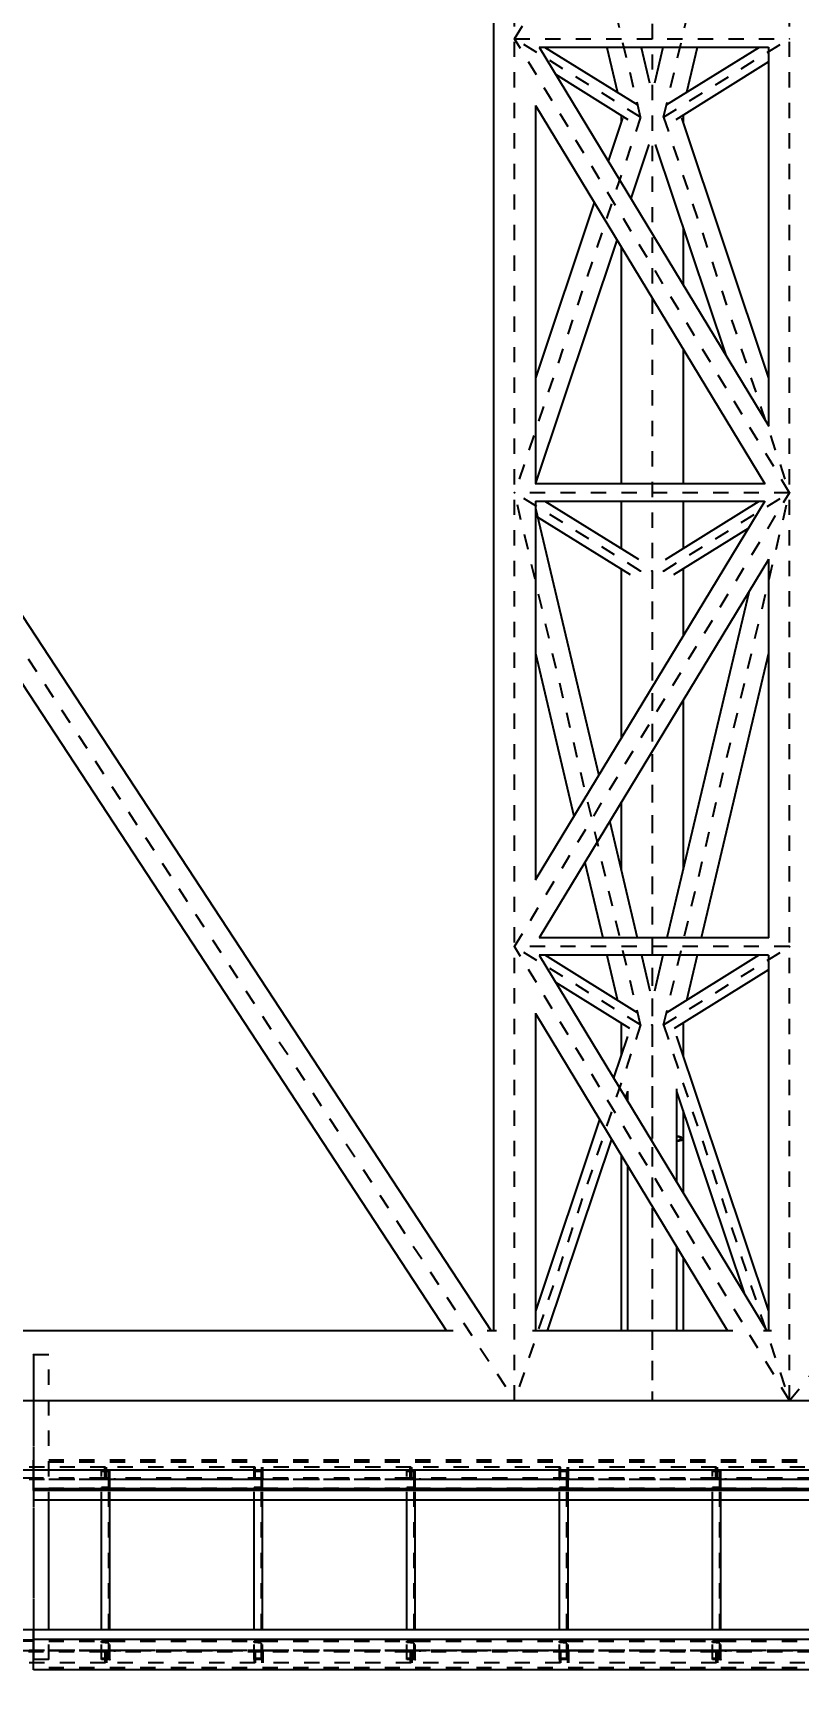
# Model space of a CAD drawing. Header units: millimetres. Extents: x 149919 to 150445, y 136651 to 136866.
# Drawn here: x 150273.11 to 150278.12, y 136805.8 to 136816.73 of the extents above; entities that cross this region are included whole.
import ezdxf

# ---------------------------------------------------------------- set-up
doc = ezdxf.new("R2010")
doc.units = ezdxf.units.MM
doc.header["$LTSCALE"] = 0.25
for name, pattern in [('CENTER', [50.8, 31.75, -6.35, 6.35, -6.35]), ('XKITLINE00', [0]), ('XKITLINE02', [4, 2, -2]), ('XKITLINE03', [6, 3, -1, 1, -1])]:
    doc.linetypes.add(name, pattern=pattern)
doc.styles.add('ROMANS', font='romans.shx')
doc.dimstyles.new('MD300', dxfattribs={"dimtxt": 2.5, "dimasz": 2.5, "dimexe": 1, "dimexo": 1, "dimgap": 0.5, "dimtad": 1, "dimdec": 1, "dimlfac": 50, "dimrnd": 0.5, "dimdsep": 46, "dimtxsty": 'ROMANS', "dimcen": 1, "dimclrd": 146, "dimclre": 146, "dimclrt": 30, "dimadec": 1, "dimazin": 2, "dimtfac": 1, "dimtdec": 1, "dimtmove": 0, "dimatfit": 1, "dimfxl": 1, "dimtolj": 1, "dimtzin": 0, "dimlwd": -1, "dimlwe": -1, "dimarcsym": 0})

# ---------------------------------------------------------------- blocks, each defined once
blk = doc.blocks.new('çatıı')
at = {"color": 8, "linetype": 'CENTER'}
for p, q in [((13625, 15740.3), (15085, 17520)), ((12370, 17380.3), (13445, 15740.3)), ((13527.5, 16580.9), (13445, 16929.1)), ((13445, 16632.2), (13625, 16929.1)), ((13542.5, 16580.9), (13625, 16929.1)), ((13445, 15740.3), (13445, 16860.1)), ((13625, 15740.3), (13625, 16860.1)), ((13535, 16802), (13535, 15911.7)), ((13527.5, 16580.9), (13445, 16632.2)), ((13445, 16632.2), (13625, 16632.2)), ((13625, 16334.9), (13445, 16632.2)), ((13542.5, 16580.9), (13625, 16632.2)), ((13527.5, 16580.9), (13445, 16334.9)), ((13542.5, 16580.9), (13625, 16334.9)), ((13445, 16037.6), (13625, 16334.9)), ((13527.5, 16283.6), (13445, 16334.9)), ((13625, 16334.9), (13445, 16334.9)), ((13527.5, 15986.3), (13445, 16334.9)), ((13542.5, 15986.3), (13625, 16334.9)), ((13542.5, 16283.6), (13625, 16334.9)), ((13535, 16283.6), (13535, 15740.3)), ((13625, 15740.3), (13445, 16037.6)), ((13527.5, 15986.3), (13445, 16037.6)), ((13625, 16037.6), (13445, 16037.6)), ((13542.5, 15986.3), (13625, 16037.6)), ((13527.5, 15986.3), (13445, 15740.3)), ((13535, 15986.3), (13535, 15740.3)), ((13542.5, 15986.3), (13625, 15740.3)), ((12370, 15740.3), (14995, 15740.3)), ((12801.8, 15740.3), (15025, 15740.3)), ((12952.5, 15740.3), (13535, 15740.3)), ((13535, 15740.3), (14355, 15740.3))]:
    blk.add_line(p, q, dxfattribs=at)
at = {"color": 8, "linetype": 'XKITLINE00'}
for p, q in [((13431.3, 16860.1), (13431.3, 15786)), ((13461.1, 16626.6), (13611.4, 16378.5)), ((13611.3, 16626.5), (13461.2, 16626.5)), ((13525.4, 16588.9), (13464.9, 16626.5)), ((13505.4, 16626.5), (13512.4, 16597)), ((13527.9, 16626.5), (13533.4, 16603.4)), ((13542, 16626.5), (13536.5, 16603.2)), ((13605.1, 16626.5), (13544.5, 16588.9)), ((13564.6, 16626.5), (13557.6, 16597)), ((13611.3, 16626.6), (13611.3, 16378.5)), ((13519.4, 16579.2), (13472, 16608.7)), ((13611.3, 16617), (13550.6, 16579.2)), ((12899.9, 16594), (13429.6, 15786)), ((13458.6, 16588.6), (13458.6, 16340.6)), ((13458.6, 16588.5), (13608.8, 16340.6)), ((13515.7, 16580.3), (13506.3, 16552.1)), ((13514.7, 16582.2), (13514.7, 16577.2)), ((13554.2, 16580.4), (13611.3, 16410)), ((13555.3, 16582.2), (13555.3, 16577.2)), ((12886, 16570.9), (13400.5, 15786)), ((13533, 16563), (13521.1, 16527.5)), ((13537, 16562.9), (13583.2, 16425)), ((13497.2, 16524.9), (13458.6, 16410)), ((13512, 16500.3), (13458.6, 16341.1)), ((13555.3, 16508.3), (13555.3, 16471.1)), ((13514.7, 16495.9), (13514.7, 16340.6)), ((13555.3, 16428.9), (13555.3, 16340.6)), ((13609, 16340.6), (13458.5, 16340.6)), ((13608.9, 16329.4), (13458.5, 16081.1)), ((13458.6, 16329.3), (13458.6, 16081.3)), ((13608.7, 16329.2), (13458.6, 16329.2)), ((13458.6, 16324.7), (13500.1, 16149.7)), ((13526.3, 16291.1), (13465, 16329.2)), ((13514.7, 16329.2), (13514.7, 16298.3)), ((13605, 16329.2), (13543.6, 16291)), ((13555.3, 16329.2), (13555.3, 16298.3)), ((13520.9, 16281), (13460, 16318.8)), ((13598, 16311.4), (13549.1, 16281)), ((13611.3, 16291.2), (13461.2, 16043.3)), ((13611.3, 16291.4), (13611.3, 16043.3)), ((13514.7, 16284.9), (13514.7, 16173.8)), ((13555.3, 16284.9), (13555.3, 16240.9)), ((13598.3, 16269.6), (13544.7, 16043.3)), ((13458.6, 16229.7), (13483.9, 16123)), ((13611.3, 16229.7), (13567.2, 16043.3)), ((13555.3, 16198.6), (13555.3, 16087.9)), ((13514.7, 16131.6), (13514.7, 16087.9)), ((13507.3, 16119.3), (13525.3, 16043.3)), ((13491.1, 16092.6), (13502.8, 16043.3)), ((13611.4, 16043.3), (13461, 16043.3)), ((13461.1, 16032.1), (13610.1, 15786)), ((13611.3, 16031.9), (13461.2, 16031.9)), ((13525.4, 15994.3), (13465, 16031.9)), ((13505.5, 16031.9), (13512.4, 16002.4)), ((13528, 16031.9), (13533.5, 16008.6)), ((13542, 16031.9), (13536.5, 16008.5)), ((13605, 16031.9), (13544.5, 15994.3)), ((13564.5, 16031.9), (13557.5, 16002.4)), ((13611.3, 16032), (13611.3, 15786)), ((13611.3, 16022.4), (13549.5, 15984)), ((13520.5, 15984), (13472, 16014.1)), ((13458.6, 15994), (13458.6, 15786)), ((13458.6, 15993.9), (13584.5, 15786)), ((13514.7, 15987.6), (13514.7, 15966.1)), ((13555.3, 15987.6), (13555.3, 15966.1)), ((13519, 15978.8), (13509.8, 15951.6)), ((13551, 15978.8), (13611.3, 15798.9)), ((13551.1, 15978.9), (13551.1, 15978.5)), ((13518.9, 15942.7), (13517.6, 15938.8)), ((13518.9, 15943), (13518.9, 15936.7)), ((13551.1, 15944.5), (13551.1, 15883.4)), ((13551.1, 15942.7), (13595.6, 15809.9)), ((13555.3, 15930.2), (13555.3, 15911.7)), ((13500.7, 15924.4), (13458.6, 15798.9)), ((13508.5, 15911.6), (13466.3, 15786)), ((13552.6, 15913.2), (13551.1, 15913.5)), ((13551.6, 15913.1), (13551.1, 15913.2)), ((13551.6, 15910.3), (13551.1, 15910.2)), ((13552.6, 15910.2), (13551.1, 15909.9)), ((13553, 15912.7), (13551.6, 15913.1)), ((13553, 15910.8), (13551.6, 15910.3)), ((13554.1, 15912.7), (13552.6, 15913.2)), ((13554.1, 15910.7), (13552.6, 15910.2)), ((13553.8, 15912.2), (13553, 15912.7)), ((13553.8, 15911.2), (13553, 15910.8)), ((13553.8, 15912.2), (13554.1, 15911.7)), ((13554.1, 15911.7), (13553.8, 15911.2)), ((13555, 15912.2), (13554.1, 15912.7)), ((13555, 15911.2), (13554.1, 15910.7)), ((13555, 15912.2), (13555.3, 15911.7)), ((13555.3, 15911.7), (13555, 15911.2)), ((13555.3, 15911.7), (13555.3, 15876.5)), ((13514.7, 15901.3), (13514.7, 15786)), ((13518.9, 15894.4), (13518.9, 15786)), ((13551.1, 15841.2), (13551.1, 15786)), ((13555.3, 15834.3), (13555.3, 15786)), ((13404.7, 15786), (12557.7, 15786)), ((13433.2, 15786), (13427.1, 15786)), ((13587.9, 15786), (13456.8, 15786)), ((13613.2, 15786), (13607.9, 15786)), ((14995, 15694.6), (12557.7, 15694.6))]:
    blk.add_line(p, q, dxfattribs=at)
at = {"color": 116, "linetype": 'XKITLINE02', "true_color": 0x136734}
for p, q in [((13140, 15770.3), (13120, 15770.3)), ((13130.3, 15570.6), (13130.3, 15770.3)), ((13140, 15570.6), (13140, 15770.3)), ((13130, 15694.6), (13130, 15701.3)), ((13730, 15701.3), (13130, 15701.3)), ((13730, 15700.4), (13130, 15700.4)), ((13730, 15699.9), (13130, 15699.9)), ((13130, 15689.4), (13074.3, 15689.4)), ((13177.2, 15688.6), (13074.3, 15688.6)), ((13176.7, 15689.4), (13075.1, 15689.4)), ((13177.2, 15696.6), (13079.6, 15696.6)), ((13171.4, 15689.4), (13171.4, 15688.6)), ((13180, 15694.6), (13174.5, 15694.6)), ((13174.5, 15693.9), (13174.5, 15694.6)), ((13174.5, 15570.6), (13174.5, 15694.6)), ((13180, 15694.6), (13174.5, 15694.6)), ((13179.3, 15693.5), (13174.5, 15693.9)), ((13176.7, 15689.4), (13176.7, 15696.6)), ((13177.2, 15688.6), (13177.2, 15696.6)), ((13275.1, 15696.6), (13177.2, 15696.6)), ((13177.2, 15688.6), (13177.2, 15696.6)), ((13280.3, 15688.6), (13177.2, 15688.6)), ((13180, 15688.6), (13177.2, 15688.6)), ((13177.8, 15689.4), (13177.8, 15696.6)), ((13280.3, 15689.4), (13177.8, 15689.4)), ((13179.3, 15570.6), (13179.3, 15694.6)), ((13179.3, 15683.6), (13179.3, 15693.5)), ((13180, 15682.6), (13180, 15694.6)), ((13180, 15590.1), (13180, 15694.6)), ((13183, 15689.4), (13183, 15688.6)), ((13376.7, 15689.4), (13274.3, 15689.4)), ((13274.3, 15689.4), (13274.3, 15688.6)), ((13377.2, 15688.6), (13274.3, 15688.6)), ((13274.5, 15688.6), (13274.5, 15696.6)), ((13280, 15694.6), (13274.5, 15694.6)), ((13274.5, 15693.9), (13274.5, 15694.6)), ((13274.5, 15570.6), (13274.5, 15694.6)), ((13280, 15694.6), (13274.5, 15694.6)), ((13279.3, 15693.5), (13274.5, 15693.9)), ((13275.1, 15689.4), (13275.1, 15696.6)), ((13279.3, 15570.6), (13279.3, 15694.6)), ((13279.3, 15683.6), (13279.3, 15693.5)), ((13377.2, 15696.6), (13279.6, 15696.6)), ((13279.6, 15689.4), (13279.6, 15696.6)), ((13280, 15682.6), (13280, 15694.6)), ((13280, 15590.1), (13280, 15694.6)), ((13280.2, 15688.6), (13280.2, 15696.6)), ((13280.3, 15689.4), (13280.3, 15688.6)), ((13371.4, 15689.4), (13371.4, 15688.6)), ((13380, 15694.6), (13374.5, 15694.6)), ((13374.5, 15693.9), (13374.5, 15694.6)), ((13374.5, 15570.6), (13374.5, 15694.6)), ((13380, 15694.6), (13374.5, 15694.6)), ((13379.3, 15693.5), (13374.5, 15693.9)), ((13376.7, 15689.4), (13376.7, 15696.6)), ((13377.2, 15688.6), (13377.2, 15696.6)), ((13475.1, 15696.6), (13377.2, 15696.6)), ((13377.2, 15688.6), (13377.2, 15696.6)), ((13480.3, 15688.6), (13377.2, 15688.6)), ((13380, 15688.6), (13377.2, 15688.6)), ((13377.8, 15689.4), (13377.8, 15696.6)), ((13480.3, 15689.4), (13377.8, 15689.4)), ((13379.3, 15570.6), (13379.3, 15694.6)), ((13379.3, 15683.6), (13379.3, 15693.5)), ((13380, 15682.6), (13380, 15694.6)), ((13380, 15590.1), (13380, 15694.6)), ((13383, 15689.4), (13383, 15688.6)), ((13576.7, 15689.4), (13474.3, 15689.4)), ((13474.3, 15689.4), (13474.3, 15688.6)), ((13577.2, 15688.6), (13474.3, 15688.6)), ((13474.5, 15688.6), (13474.5, 15696.6)), ((13480, 15694.6), (13474.5, 15694.6)), ((13474.5, 15693.9), (13474.5, 15694.6)), ((13474.5, 15570.6), (13474.5, 15694.6)), ((13480, 15694.6), (13474.5, 15694.6)), ((13479.3, 15693.5), (13474.5, 15693.9)), ((13475.1, 15689.4), (13475.1, 15696.6)), ((13479.3, 15570.6), (13479.3, 15694.6)), ((13479.3, 15683.6), (13479.3, 15693.5)), ((13577.2, 15696.6), (13479.6, 15696.6)), ((13479.6, 15689.4), (13479.6, 15696.6)), ((13480, 15682.6), (13480, 15694.6)), ((13480, 15590.1), (13480, 15694.6)), ((13480.2, 15688.6), (13480.2, 15696.6)), ((13480.3, 15689.4), (13480.3, 15688.6)), ((13571.4, 15689.4), (13571.4, 15688.6)), ((13580, 15694.6), (13574.5, 15694.6)), ((13574.5, 15693.9), (13574.5, 15694.6)), ((13574.5, 15570.6), (13574.5, 15694.6)), ((13580, 15694.6), (13574.5, 15694.6)), ((13579.3, 15693.5), (13574.5, 15693.9)), ((13576.7, 15689.4), (13576.7, 15696.6)), ((13577.2, 15688.6), (13577.2, 15696.6)), ((13675.1, 15696.6), (13577.2, 15696.6)), ((13577.2, 15688.6), (13577.2, 15696.6)), ((13680.3, 15688.6), (13577.2, 15688.6)), ((13580, 15688.6), (13577.2, 15688.6)), ((13577.8, 15689.4), (13577.8, 15696.6)), ((13680.3, 15689.4), (13577.8, 15689.4)), ((13579.3, 15570.6), (13579.3, 15694.6)), ((13579.3, 15683.6), (13579.3, 15693.5)), ((13580, 15682.6), (13580, 15694.6)), ((13580, 15590.1), (13580, 15694.6)), ((13583, 15689.4), (13583, 15688.6)), ((13730, 15682.6), (13130, 15682.6)), ((13730, 15682.6), (13130, 15682.6)), ((13730, 15682.1), (13130, 15682.1)), ((13730, 15681.7), (13130, 15681.7)), ((13179.3, 15683.6), (13174.5, 15683.3)), ((13174.5, 15682.6), (13174.5, 15683.3)), ((13180, 15682.6), (13174.5, 15682.6)), ((13279.3, 15683.6), (13274.5, 15683.3)), ((13274.5, 15682.6), (13274.5, 15683.3)), ((13280, 15682.6), (13274.5, 15682.6)), ((13379.3, 15683.6), (13374.5, 15683.3)), ((13374.5, 15682.6), (13374.5, 15683.3)), ((13380, 15682.6), (13374.5, 15682.6)), ((13479.3, 15683.6), (13474.5, 15683.3)), ((13474.5, 15682.6), (13474.5, 15683.3)), ((13480, 15682.6), (13474.5, 15682.6)), ((13579.3, 15683.6), (13574.5, 15683.3)), ((13574.5, 15682.6), (13574.5, 15683.3)), ((13580, 15682.6), (13574.5, 15682.6)), ((13130, 15582.6), (12272.9, 15582.6)), ((13130, 15583.4), (12273.4, 15583.4)), ((13130, 15582.6), (13130, 15583.9)), ((13130, 15582.6), (13130, 15583.9)), ((13730, 15583.4), (13130, 15583.4)), ((13730, 15583), (13130, 15583)), ((13730, 15582.6), (13130, 15582.6)), ((13730, 15582.5), (13130, 15582.5)), ((13140, 15570.6), (13140, 15590.1)), ((13174.5, 15570.6), (13174.5, 15590.1)), ((13180, 15582.6), (13174.5, 15582.6)), ((13174.5, 15581.9), (13174.5, 15582.6)), ((13179.3, 15581.5), (13174.5, 15581.9)), ((13179.3, 15571.6), (13179.3, 15581.5)), ((13180, 15570.6), (13180, 15590.1)), ((13180, 15570.6), (13180, 15582.6)), ((13274.5, 15570.6), (13274.5, 15590.1)), ((13280, 15582.6), (13274.5, 15582.6)), ((13274.5, 15581.9), (13274.5, 15582.6)), ((13279.3, 15581.5), (13274.5, 15581.9)), ((13279.3, 15571.6), (13279.3, 15581.5)), ((13280, 15570.6), (13280, 15590.1)), ((13280, 15570.6), (13280, 15582.6)), ((13374.5, 15570.6), (13374.5, 15590.1)), ((13380, 15582.6), (13374.5, 15582.6)), ((13374.5, 15581.9), (13374.5, 15582.6)), ((13379.3, 15581.5), (13374.5, 15581.9)), ((13379.3, 15571.6), (13379.3, 15581.5)), ((13380, 15570.6), (13380, 15590.1)), ((13380, 15570.6), (13380, 15582.6)), ((13474.5, 15570.6), (13474.5, 15590.1)), ((13480, 15582.6), (13474.5, 15582.6)), ((13474.5, 15581.9), (13474.5, 15582.6)), ((13479.3, 15581.5), (13474.5, 15581.9)), ((13479.3, 15571.6), (13479.3, 15581.5)), ((13480, 15570.6), (13480, 15590.1)), ((13480, 15570.6), (13480, 15582.6)), ((13574.5, 15570.6), (13574.5, 15590.1)), ((13580, 15582.6), (13574.5, 15582.6)), ((13574.5, 15581.9), (13574.5, 15582.6)), ((13579.3, 15581.5), (13574.5, 15581.9)), ((13579.3, 15571.6), (13579.3, 15581.5)), ((13580, 15570.6), (13580, 15590.1)), ((13580, 15570.6), (13580, 15582.6)), ((13177.2, 15576.6), (13074.3, 15576.6)), ((13176.7, 15575.8), (13074.3, 15575.8)), ((13177.2, 15568.6), (13079.6, 15568.6)), ((13140, 15570.6), (13120, 15570.6)), ((13171.4, 15576.6), (13171.4, 15575.8)), ((13179.3, 15571.6), (13174.5, 15571.3)), ((13174.5, 15570.6), (13174.5, 15571.3)), ((13180, 15570.6), (13174.5, 15570.6)), ((13180, 15570.6), (13174.5, 15570.6)), ((13176.7, 15575.8), (13176.7, 15568.6)), ((13177.2, 15568.6), (13177.2, 15576.6)), ((13280.3, 15576.6), (13177.2, 15576.6)), ((13177.2, 15568.6), (13177.2, 15576.6)), ((13275.1, 15568.6), (13177.2, 15568.6)), ((13280.3, 15575.8), (13177.8, 15575.8)), ((13177.8, 15575.8), (13177.8, 15568.6)), ((13183, 15576.6), (13183, 15575.8)), ((13377.2, 15576.6), (13274.3, 15576.6)), ((13274.3, 15576.6), (13274.3, 15575.8)), ((13376.7, 15575.8), (13274.3, 15575.8)), ((13274.5, 15576.6), (13274.5, 15568.6)), ((13279.3, 15571.6), (13274.5, 15571.3)), ((13274.5, 15570.6), (13274.5, 15571.3)), ((13280, 15570.6), (13274.5, 15570.6)), ((13280, 15570.6), (13274.5, 15570.6)), ((13275.1, 15575.8), (13275.1, 15568.6)), ((13279.6, 15575.8), (13279.6, 15568.6)), ((13377.2, 15568.6), (13279.6, 15568.6)), ((13280.2, 15576.6), (13280.2, 15568.6)), ((13280.3, 15576.6), (13280.3, 15575.8)), ((13371.4, 15576.6), (13371.4, 15575.8)), ((13379.3, 15571.6), (13374.5, 15571.3)), ((13374.5, 15570.6), (13374.5, 15571.3)), ((13380, 15570.6), (13374.5, 15570.6)), ((13380, 15570.6), (13374.5, 15570.6)), ((13376.7, 15575.8), (13376.7, 15568.6)), ((13377.2, 15568.6), (13377.2, 15576.6)), ((13480.3, 15576.6), (13377.2, 15576.6)), ((13377.2, 15568.6), (13377.2, 15576.6)), ((13475.1, 15568.6), (13377.2, 15568.6)), ((13480.3, 15575.8), (13377.8, 15575.8)), ((13377.8, 15575.8), (13377.8, 15568.6)), ((13383, 15576.6), (13383, 15575.8)), ((13577.2, 15576.6), (13474.3, 15576.6)), ((13474.3, 15576.6), (13474.3, 15575.8)), ((13576.7, 15575.8), (13474.3, 15575.8)), ((13474.5, 15576.6), (13474.5, 15568.6)), ((13479.3, 15571.6), (13474.5, 15571.3)), ((13474.5, 15570.6), (13474.5, 15571.3)), ((13480, 15570.6), (13474.5, 15570.6)), ((13480, 15570.6), (13474.5, 15570.6)), ((13475.1, 15575.8), (13475.1, 15568.6)), ((13479.6, 15575.8), (13479.6, 15568.6)), ((13577.2, 15568.6), (13479.6, 15568.6)), ((13480.2, 15576.6), (13480.2, 15568.6)), ((13480.3, 15576.6), (13480.3, 15575.8)), ((13571.4, 15576.6), (13571.4, 15575.8)), ((13579.3, 15571.6), (13574.5, 15571.3)), ((13574.5, 15570.6), (13574.5, 15571.3)), ((13580, 15570.6), (13574.5, 15570.6)), ((13580, 15570.6), (13574.5, 15570.6)), ((13576.7, 15575.8), (13576.7, 15568.6)), ((13577.2, 15568.6), (13577.2, 15576.6)), ((13680.3, 15576.6), (13577.2, 15576.6)), ((13577.2, 15568.6), (13577.2, 15576.6)), ((13675.1, 15568.6), (13577.2, 15568.6)), ((13680.3, 15575.8), (13577.8, 15575.8)), ((13577.8, 15575.8), (13577.8, 15568.6)), ((13583, 15576.6), (13583, 15575.8)), ((13730, 15565.3), (13130, 15565.3)), ((13730, 15564.7), (13130, 15564.7))]:
    blk.add_line(p, q, dxfattribs=at)
at = {"color": 1, "linetype": 'XKITLINE03'}
for p, q in [((13130, 15770.3), (13130, 15570.6)), ((13177.2, 15688.6), (13080.2, 15688.6)), ((13730, 15688.6), (13130, 15688.6)), ((13274.5, 15688.6), (13177.2, 15688.6)), ((13180, 15570.6), (13180, 15694.6)), ((13280, 15570.6), (13280, 15694.6)), ((13377.2, 15688.6), (13280.2, 15688.6)), ((13474.5, 15688.6), (13377.2, 15688.6)), ((13380, 15570.6), (13380, 15694.6)), ((13480, 15570.6), (13480, 15694.6)), ((13577.2, 15688.6), (13480.2, 15688.6)), ((13674.5, 15688.6), (13577.2, 15688.6)), ((13580, 15570.6), (13580, 15694.6)), ((13130, 15682.6), (13730, 15682.6)), ((13130, 15582.6), (12282.9, 15582.6)), ((13730, 15582.6), (13130, 15582.6)), ((13080.2, 15576.6), (13177.2, 15576.6)), ((13730, 15576.6), (13130, 15576.6)), ((13177.2, 15576.6), (13274.5, 15576.6)), ((13280.2, 15576.6), (13377.2, 15576.6)), ((13377.2, 15576.6), (13474.5, 15576.6)), ((13480.2, 15576.6), (13577.2, 15576.6)), ((13577.2, 15576.6), (13674.5, 15576.6))]:
    blk.add_line(p, q, dxfattribs=at)
at = {"color": 7, "linetype": 'XKITLINE00'}
for p, q in [((13130, 15681.3), (13130, 15694.6)), ((13730, 15681.3), (13130, 15681.3)), ((13730, 15675.1), (13130, 15675.1)), ((13140, 15590.1), (13140, 15675.1)), ((13174.5, 15590.1), (13174.5, 15675.1)), ((13180, 15590.1), (13180, 15675.1)), ((13274.5, 15590.1), (13274.5, 15675.1)), ((13280, 15590.1), (13280, 15675.1)), ((13374.5, 15590.1), (13374.5, 15675.1)), ((13380, 15590.1), (13380, 15675.1)), ((13474.5, 15590.1), (13474.5, 15675.1)), ((13480, 15590.1), (13480, 15675.1)), ((13574.5, 15590.1), (13574.5, 15675.1)), ((13580, 15590.1), (13580, 15675.1)), ((13130, 15590.1), (12446.2, 15590.1)), ((13130, 15583.9), (13130, 15590.1)), ((13730, 15590.1), (13130, 15590.1)), ((13130, 15583.9), (13130, 15590.1)), ((13130, 15563.9), (13130, 15583.9)), ((13730, 15583.9), (13130, 15583.9)), ((13730, 15563.9), (13130, 15563.9))]:
    blk.add_line(p, q, dxfattribs=at)
at = {"color": 8, "linetype": 'XKITLINE00'}
for centre in [(13445, 16632.2), (13445, 16632.2), (13445, 16632.2), (13445, 16632.2), (13625, 16632.2), (13625, 16632.2), (13527.5, 16580.9), (13527.5, 16580.9), (13527.5, 16580.9), (13542.5, 16580.9), (13542.5, 16580.9), (13542.5, 16580.9), (13445, 16334.9), (13445, 16334.9), (13445, 16334.9), (13445, 16334.9), (13625, 16334.9), (13625, 16334.9), (13625, 16334.9), (13625, 16334.9), (13625, 16334.9), (13625, 16334.9), (13527.5, 16283.6), (13535, 16283.6), (13542.5, 16283.6), (13445, 16037.6), (13445, 16037.6), (13445, 16037.6), (13445, 16037.6), (13625, 16037.6), (13625, 16037.6), (13527.5, 15986.3), (13527.5, 15986.3), (13527.5, 15986.3), (13535, 15986.3), (13542.5, 15986.3), (13542.5, 15986.3), (13542.5, 15986.3), (13535, 15911.7), (13445, 15740.3), (13445, 15740.3), (13445, 15740.3), (13535, 15740.3), (13535, 15740.3), (13535, 15740.3), (13535, 15740.3), (13625, 15740.3), (13625, 15740.3), (13625, 15740.3), (13625, 15740.3)]:
    blk.add_circle(centre, 0.05, dxfattribs=at)
at = {"color": 1, "linetype": 'XKITLINE00'}
for centre in [(13130, 15770.3), (13130, 15688.6), (13177.2, 15688.6), (13177.2, 15688.6), (13180, 15694.6), (13274.5, 15688.6), (13280, 15694.6), (13280.2, 15688.6), (13377.2, 15688.6), (13377.2, 15688.6), (13380, 15694.6), (13474.5, 15688.6), (13480, 15694.6), (13480.2, 15688.6), (13577.2, 15688.6), (13577.2, 15688.6), (13580, 15694.6), (13130, 15682.6), (13130, 15682.6), (13180, 15682.6), (13280, 15682.6), (13380, 15682.6), (13480, 15682.6), (13580, 15682.6), (13130, 15582.6), (13130, 15582.6), (13180, 15582.6), (13280, 15582.6), (13380, 15582.6), (13480, 15582.6), (13580, 15582.6), (13130, 15576.6), (13130, 15570.6), (13177.2, 15576.6), (13177.2, 15576.6), (13180, 15570.6), (13274.5, 15576.6), (13280, 15570.6), (13280.2, 15576.6), (13377.2, 15576.6), (13377.2, 15576.6), (13380, 15570.6), (13474.5, 15576.6), (13480, 15570.6), (13480.2, 15576.6), (13577.2, 15576.6), (13577.2, 15576.6), (13580, 15570.6)]:
    blk.add_circle(centre, 0.05, dxfattribs=at)
blk = doc.blocks.new('*D5')
at = {"color": 146, "transparency": 16777216}
for p, q in [((150263.391, 136805.078), (150263.38, 136799.134)), ((150299.603, 136805.011), (150299.592, 136799.067)), ((150265.881, 136800.13), (150297.094, 136800.072))]:
    blk.add_line(p, q, dxfattribs=at)
for points in [[(150265.882, 136800.546), (150265.881, 136799.713), (150263.381, 136800.134)], [(150297.094, 136800.489), (150297.093, 136799.655), (150299.594, 136800.067)]]:
    blk.add_solid(points, dxfattribs=at)
at = {"layer": 'DEFPOINTS', "color": 0, "transparency": 16777216}
for p in [(150263.392, 136806.078), (150299.605, 136806.011), (150299.594, 136800.067)]:
    blk.add_point(p, dxfattribs=at)
at = {"color": 1, "transparency": 16777216, "insert": (150281.491, 136801.851), "char_height": 2.5, "attachment_point": 5, "rotation": 359.894, "style": 'ROMANS'}
blk.add_mtext('\\A1;36.2', dxfattribs=at)

msp = doc.modelspace()

# ---------------------------------------------------------------- block references
at = {"xscale": 0.009999943142843078, "yscale": 0.009999943142843078, "zscale": 0.009999943142843078}
msp.add_blockref('çatıı', (150141.814, 136650.373), dxfattribs=at)

# ---------------------------------------------------------------- dimensions: what is measured, and where the dimension line sits
dim = msp.add_aligned_dim(p1=(150263.392, 136806.078), p2=(150299.605, 136806.011), distance=-5.944, dimstyle='MD300', override={"dimdec": 2, "dimlfac": 1, "dimrnd": 0.05, "dimclrt": 1})
dim.commit()
dim.dimension.update_dxf_attribs({"geometry": '*D5', "text_midpoint": (150281.491, 136801.851)})

doc.saveas('drawing.dxf')
